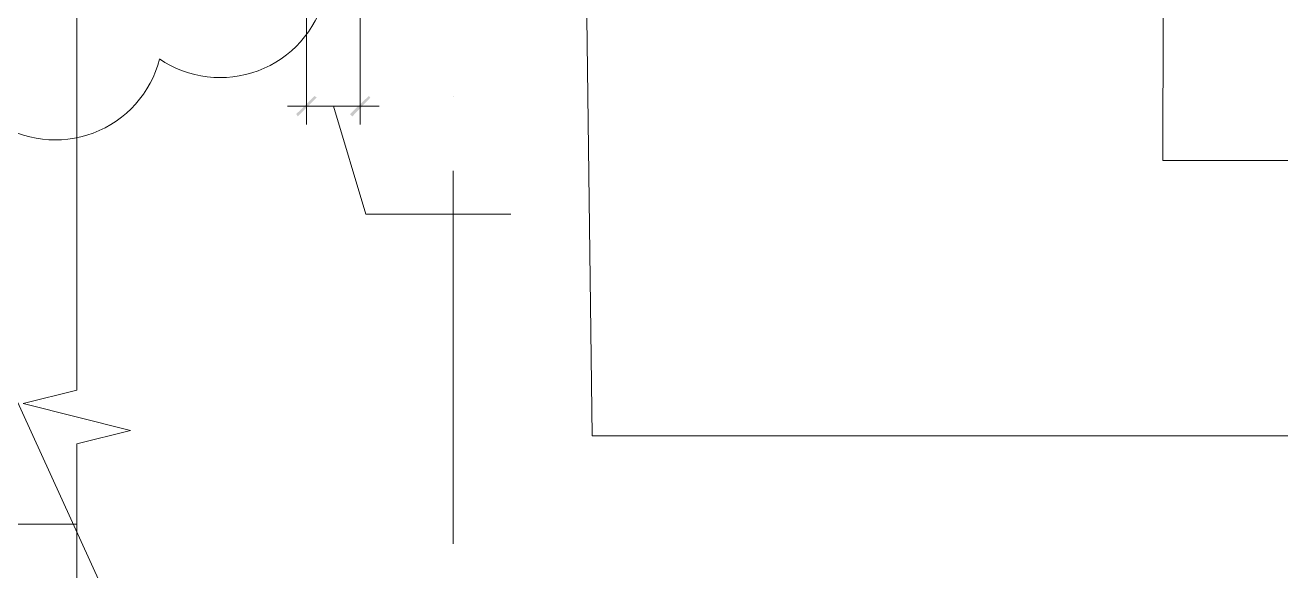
# Model space of a CAD drawing. Header units: millimetres. Extents: x -356862 to 418287, y 0 to 839748.
# Drawn here: x 328052 to 331420, y 775643 to 777108 of the extents above; entities that cross this region are included whole.
import ezdxf

# ---------------------------------------------------------------- set-up
doc = ezdxf.new("R2010")
doc.units = ezdxf.units.MM
doc.layers.add('PDF _Геометрия', color=7, linetype='Continuous', true_color=0xbababa)
doc.layers.add('PDF _Сплошная заливка', color=7, linetype='Continuous', true_color=0xf50000)

msp = doc.modelspace()

# ---------------------------------------------------------------- linework, layer by layer
at = {"layer": 'PDF _Геометрия', "color": 251, "lineweight": 20, "true_color": 0x545454}
for points in [[(331109.813, 779492.0183), (331109.813, 779468.732), (331103.4622, 776744.2361), (331196.6074, 776744.2361), (333948.6235, 776744.2361)], [(329541.1638, 778490.7078), (329541.1638, 778465.3046), (329572.9179, 776005.4256), (329666.063, 776005.4256), (334003.6638, 776005.4256)], [(327316.2647, 777665.103), (327326.8493, 777641.8167), (328493.2808, 775082.4417)]]:
    msp.add_lwpolyline(points, dxfattribs=at)
at = {"layer": 'PDF _Геометрия', "color": 7, "lineweight": 18}
for points in [[(328806.5872, 777747.6635), (328806.5872, 776841.6151)], [(328950.5388, 777747.6635), (328950.5388, 776841.6151)], [(329001.3453, 776890.3046), (328755.7808, 776890.3046)], [(328878.563, 776890.3046), (328965.3574, 776600.2844), (329354.8735, 776600.2844)]]:
    msp.add_lwpolyline(points, dxfattribs=at)
at = {"layer": 'PDF _Геометрия', "color": 7, "lineweight": 5}
for points in [[(328190.559, 777400.4861), (328190.559, 777313.6917), (328190.559, 776128.2078), (328046.6074, 776092.2199), (328334.5106, 776020.2441), (328190.559, 775984.2562), (328190.559, 774796.6554), (328190.559, 774709.8611)], [(328190.559, 775768.3288), (324750.5388, 775768.3288)]]:
    msp.add_lwpolyline(points, dxfattribs=at)
at = {"layer": 'PDF _Геометрия', "color": 7, "lineweight": 9}
for points in [[(329200.3372, 776915.7078), (329200.3372, 776915.7078)], [(329200.3372, 775715.4054), (329200.3372, 776716.7159)]]:
    msp.add_lwpolyline(points, dxfattribs=at)
at = {"layer": 'PDF _Геометрия', "color": 1, "lineweight": 20}
for centre in [(328575.1446, 777255.9243), (328132.6878, 777088.6799)]:
    msp.add_arc(centre, 288.962, 235.6293213, 345.6298892, dxfattribs=at)
at = {"layer": 'PDF _Сплошная заливка', "color": 7, "transparency": 33554559}
for points in [[(328827.7566, 776917.8248), (328783.3009, 776862.7844), (328779.0671, 776869.1353)], [(328834.1074, 776913.5909), (328827.7566, 776917.8248), (328783.3009, 776862.7844)], [(328923.0187, 776869.1353), (328929.3695, 776862.7844), (328973.8251, 776917.8248)], [(328929.3695, 776862.7844), (328973.8251, 776917.8248), (328978.059, 776913.5909)]]:
    msp.add_solid(points, dxfattribs=at)

doc.saveas('drawing.dxf')
